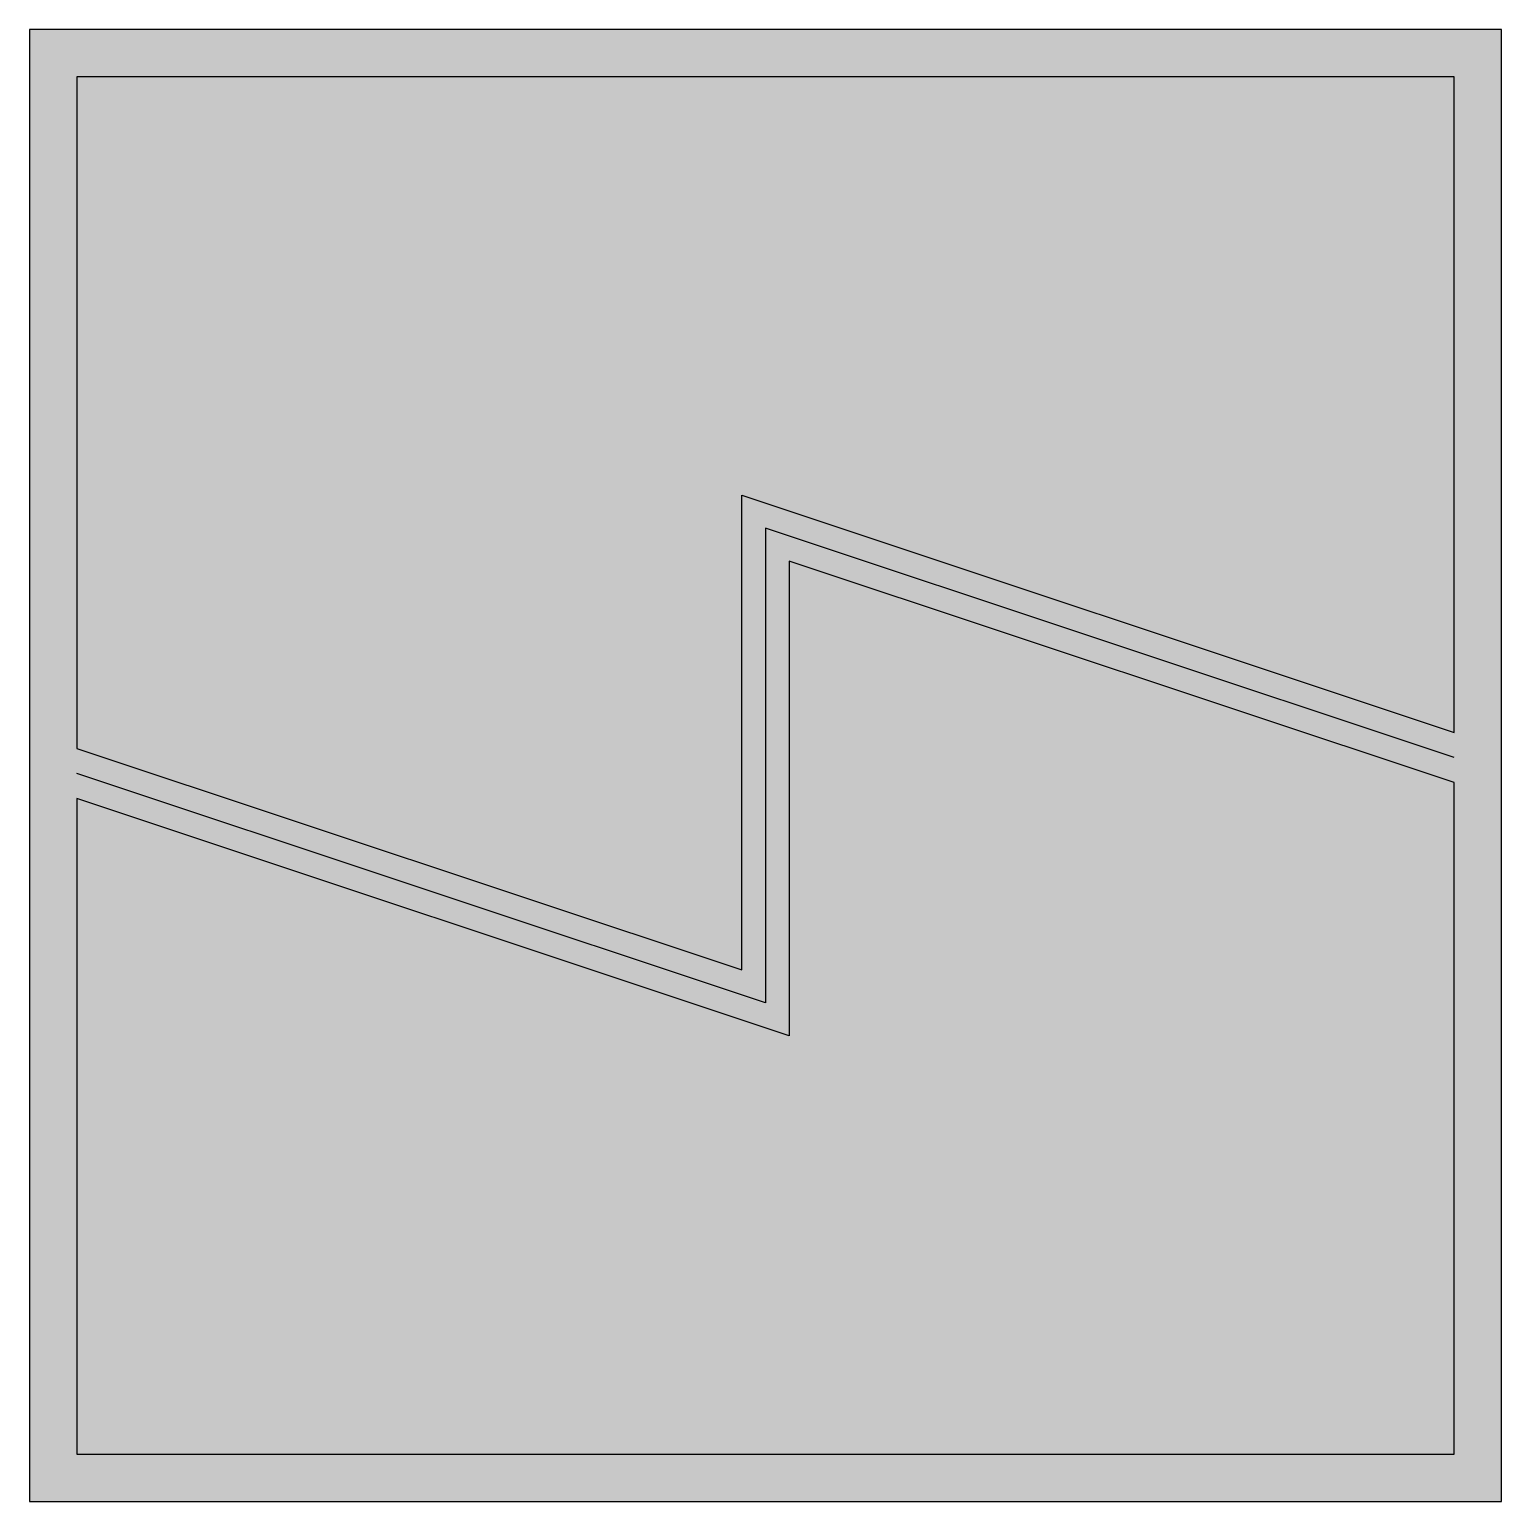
# Model space of a CAD drawing. Extents: x -0.55 to 2.55, y -0.05 to 3.05.
import ezdxf

# ---------------------------------------------------------------- set-up
doc = ezdxf.new("R2010")
doc.units = 0
doc.header["$MEASUREMENT"] = 0
doc.layers.get('0').update_dxf_attribs({"color": 1, "linetype": 'CONTINUOUS'})

msp = doc.modelspace()

# ---------------------------------------------------------------- hatches: boundary and pattern name
h = msp.add_hatch(color=256)
h.paths.add_polyline_path([(2.55, 3.05), (-0.55, 3.05), (-0.55, -0.05), (2.55, -0.05)])
h.paths.add_polyline_path([(-0.45, 2.95), (2.45, 2.95), (2.45, 1.5694), (0.95, 2.0694), (0.95, 1.0694), (-0.45, 1.536)], flags=16)
h.paths.add_polyline_path([(-0.45, 1.4306), (1.05, 0.9306), (1.05, 1.9306), (2.45, 1.464), (2.45, 0.05), (-0.45, 0.05)], flags=16)
for points in [[(2.45, 2.95), (-0.45, 2.95), (-0.45, 1.536), (0.95, 1.0694), (0.95, 2.0694), (2.45, 1.5694)], [(2.45, 1.464), (1.05, 1.9306), (1.05, 0.9306), (-0.45, 1.4306), (-0.45, 0.05), (2.45, 0.05)]]:
    msp.add_hatch(color=255).paths.add_polyline_path(points)

# ---------------------------------------------------------------- linework, layer by layer
for points in [[(-0.55, -0.05), (2.55, -0.05), (2.55, 3.05), (-0.55, 3.05)], [(2.45, 1.464), (1.05, 1.9306), (1.05, 0.9306), (-0.45, 1.4306), (-0.45, 0.05), (2.45, 0.05), (2.45, 1.464)]]:
    msp.add_lwpolyline(points, close=True)
at = {"color": 255}
msp.add_lwpolyline([(-0.45, 1.536), (0.95, 1.0694), (0.95, 2.0694), (2.45, 1.5694), (2.45, 2.95), (-0.45, 2.95)], close=True, dxfattribs=at)
msp.add_lwpolyline([(2.45, 1.5167), (1, 2), (1, 1), (-0.45, 1.4833)])

doc.saveas('drawing.dxf')
